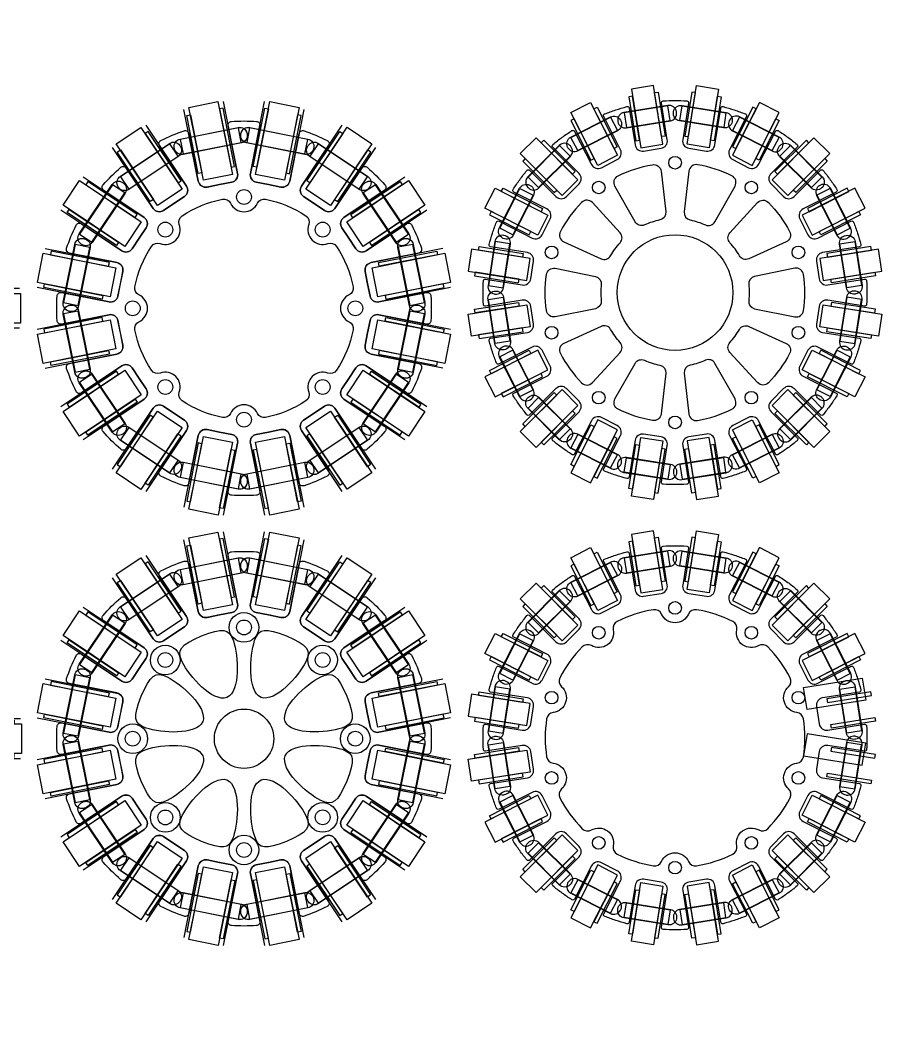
# Model space of a CAD drawing. Header units: inches. Extents: x -9 to 417, y -11 to 221.
# Drawn here: x 55.8 to 172, y -10.8 to 124.8 of the extents above; entities that cross this region are included whole.
import ezdxf

# ---------------------------------------------------------------- set-up
doc = ezdxf.new("R2010")
doc.units = ezdxf.units.IN
doc.header["$MEASUREMENT"] = 0
for name, color, linetype in [('plate1', 200, 'Continuous'), ('ゴム', 4, 'Continuous'), ('ピン', 2, 'Continuous'), ('ポケット', 6, 'Continuous'), ('ワッシャー', 230, 'Continuous'), ('穴', 3, 'Continuous')]:
    doc.layers.add(name, color=color, linetype=linetype)

# ---------------------------------------------------------------- blocks, each defined once
blk = doc.blocks.new('*U0')
blk.add_lwpolyline([(2.7, 5.37), (2.7, -4.5, -0.414214), (1.7, -5.5), (0, -5.5), (-1.7, -5.5, -0.414214), (-2.7, -4.5), (-2.7, 5.37)], format="xyb")
at = {"layer": 'ゴム'}
blk.add_lwpolyline([(2, 5.5), (2, -4.5), (-2, -4.5), (-2, 5.5)], close=True, dxfattribs=at)
at = {"layer": 'ワッシャー'}
for points in [[(-2.5, -3.5), (-2.5, 4.5), (-2, 4.5), (-2, -3.5)], [(2.5, -3.5), (2.5, 4.5), (2, 4.5), (2, -3.5)]]:
    blk.add_lwpolyline(points, close=True, dxfattribs=at)
blk = doc.blocks.new('*U1')
at = {"color": 0, "linetype": 'ByBlock', "lineweight": -2, "transparency": 16777216}
blk.add_blockref('*U0', (28, 50.5), dxfattribs=at)
for p, rotation in [((19.39, 48.79), 22.49999999999999), ((36.61, 48.79), 337.5), ((12.09, 43.91), 45.00000000000001), ((43.91, 43.91), 315), ((7.21, 36.61), 67.5), ((48.79, 36.61), 292.5), ((5.5, 28), 90), ((50.5, 28), 270), ((7.21, 19.39), 112.5), ((48.79, 19.39), 247.5), ((12.09, 12.09), 135), ((43.91, 12.09), 225), ((19.39, 7.21), 157.5), ((36.61, 7.21), 202.5), ((28, 5.5), 180)]:
    blk.add_blockref('*U0', p, dxfattribs=dict(at, rotation=rotation))
blk = doc.blocks.new('*U30')
blk.add_lwpolyline([(2.7, 5.37), (2.7, -4.5, -0.414214), (1.7, -5.5), (0, -5.5), (-1.7, -5.5, -0.414214), (-2.7, -4.5), (-2.7, 5.37)], format="xyb")
at = {"layer": 'ゴム'}
blk.add_lwpolyline([(2, 5.5), (2, -4.5), (-2, -4.5), (-2, 5.5)], close=True, dxfattribs=at)
at = {"layer": 'ワッシャー'}
for points in [[(-2.5, -3.5), (-2.5, 4.5), (-2, 4.5), (-2, -3.5)], [(2.5, -3.5), (2.5, 4.5), (2, 4.5), (2, -3.5)]]:
    blk.add_lwpolyline(points, close=True, dxfattribs=at)
blk = doc.blocks.new('*U31')
at = {"color": 0, "linetype": 'ByBlock', "lineweight": -2, "transparency": 16777216}
blk.add_blockref('*U30', (28, 50.5), dxfattribs=at)
for p, rotation in [((19.39, 48.79), 22.49999999999999), ((36.61, 48.79), 337.5), ((12.09, 43.91), 45.00000000000001), ((43.91, 43.91), 315), ((7.21, 36.61), 67.5), ((48.79, 36.61), 292.5), ((5.5, 28), 90), ((50.5, 28), 270), ((7.21, 19.39), 112.5), ((48.79, 19.39), 247.5), ((12.09, 12.09), 135), ((43.91, 12.09), 225), ((19.39, 7.21), 157.5), ((36.61, 7.21), 202.5), ((28, 5.5), 180)]:
    blk.add_blockref('*U30', p, dxfattribs=dict(at, rotation=rotation))
blk = doc.blocks.new('*U32')
at = {"layer": 'ポケット'}
blk.add_circle((0, 0), 2, dxfattribs=at)
at = {"layer": '穴'}
blk.add_circle((0, 0), 1, dxfattribs=at)
blk = doc.blocks.new('*U33')
at = {"color": 0, "linetype": 'ByBlock', "lineweight": -2, "transparency": 16777216}
blk.add_blockref('*U32', (25.07, 42.71), dxfattribs=at)
for p, rotation in [((36.33, 40.47), 315.0000000000001), ((15.53, 36.33), 45.00000000000006), ((42.71, 30.93), 270.0000000000001), ((13.29, 25.07), 90.00000000000006), ((40.47, 19.67), 225), ((19.67, 15.53), 135), ((30.93, 13.29), 180)]:
    blk.add_blockref('*U32', p, dxfattribs=dict(at, rotation=rotation))
blk = doc.blocks.new('*U34')
blk.add_lwpolyline([(-4, 1.05), (4, 1.05, -0.414214), (5, 0.05), (5, -0.05, -0.414214), (4, -1.05), (-4, -1.05, -0.414214), (-5, -0.05), (-5, 0.05, -0.414214)], format="xyb", close=True)
at = {"layer": 'ピン'}
blk.add_lwpolyline([(4, 1), (-4, 1), (-4, -1), (4, -1)], close=True, dxfattribs=at)
blk = doc.blocks.new('*U35')
at = {"color": 0, "linetype": 'ByBlock', "lineweight": -2, "transparency": 16777216}
for p, rotation in [((19.2, 49.25), 22.50000000000001), ((36.8, 49.25), 337.5), ((11.74, 44.26), 45), ((44.26, 44.26), 315), ((6.75, 36.8), 67.50000000000003), ((49.25, 36.8), 292.5), ((5, 28), 90), ((51, 28), 270), ((6.75, 19.2), 112.5), ((49.25, 19.2), 247.5), ((11.74, 11.74), 135), ((44.26, 11.74), 225), ((19.2, 6.75), 157.5), ((36.8, 6.75), 202.5), ((28, 5), 180)]:
    blk.add_blockref('*U34', p, dxfattribs=dict(at, rotation=rotation))
blk.add_blockref('*U34', (28, 51), dxfattribs=at)
blk = doc.blocks.new('*U50')
at = {"layer": 'plate1'}
blk.add_open_spline([(-0.84, 3.92), (-3.63, 2.67), (-5, 1.34), (0.63, -5.03), (2.6, -4.39), (4.45, -3.45), (3.92, 5.03), (2.01, 5.01), (-0.84, 3.92)], degree=3, knots=[0, 0, 0, 0, 5.807563, 12.78411, 12.78411, 12.78411, 19.760658, 25.568221, 25.568221, 25.568221, 25.568221], dxfattribs=at)
blk = doc.blocks.new('*U51')
at = {"layer": 'plate1', "color": 0, "linetype": 'ByBlock', "lineweight": -2, "transparency": 16777216}
for p, rotation in [((31.56, 38.49), 314.9999999999999), ((17.51, 31.56), 44.99999999999996), ((37.93, 32.9), 269.9999999999999), ((38.49, 24.44), 224.9999999999999), ((18.07, 23.1), 89.99999999999996), ((24.44, 17.51), 134.9999999999999), ((32.9, 18.07), 180)]:
    blk.add_blockref('*U50', p, dxfattribs=dict(at, rotation=rotation))
blk.add_blockref('*U50', (23.1, 37.93), dxfattribs=at)
blk = doc.blocks.new('*U60')
blk.add_lwpolyline([(2.7, 5.37), (2.7, -4.5, -0.414214), (1.7, -5.5), (0, -5.5), (-1.7, -5.5, -0.414214), (-2.7, -4.5), (-2.7, 5.37)], format="xyb")
at = {"layer": 'ゴム'}
blk.add_lwpolyline([(2, 5.5), (2, -4.5), (-2, -4.5), (-2, 5.5)], close=True, dxfattribs=at)
at = {"layer": 'ワッシャー'}
for points in [[(-2.5, -3.5), (-2.5, 4.5), (-2, 4.5), (-2, -3.5)], [(2.5, -3.5), (2.5, 4.5), (2, 4.5), (2, -3.5)]]:
    blk.add_lwpolyline(points, close=True, dxfattribs=at)
blk = doc.blocks.new('*U61')
at = {"color": 0, "linetype": 'ByBlock', "lineweight": -2, "transparency": 16777216}
blk.add_blockref('*U60', (28, 50.5), dxfattribs=at)
for p, rotation in [((19.39, 48.79), 22.49999999999999), ((36.61, 48.79), 337.5), ((12.09, 43.91), 45.00000000000001), ((43.91, 43.91), 315), ((7.21, 36.61), 67.5), ((48.79, 36.61), 292.5), ((5.5, 28), 90), ((50.5, 28), 270), ((7.21, 19.39), 112.5), ((48.79, 19.39), 247.5), ((12.09, 12.09), 135), ((43.91, 12.09), 225), ((19.39, 7.21), 157.5), ((36.61, 7.21), 202.5), ((28, 5.5), 180)]:
    blk.add_blockref('*U60', p, dxfattribs=dict(at, rotation=rotation))
blk = doc.blocks.new('*U64')
blk.add_lwpolyline([(-4, 1.05), (4, 1.05, -0.414214), (5, 0.05), (5, -0.05, -0.414214), (4, -1.05), (-4, -1.05, -0.414214), (-5, -0.05), (-5, 0.05, -0.414214)], format="xyb", close=True)
at = {"layer": 'ピン'}
blk.add_lwpolyline([(4, 1), (-4, 1), (-4, -1), (4, -1)], close=True, dxfattribs=at)
blk = doc.blocks.new('*U65')
at = {"color": 0, "linetype": 'ByBlock', "lineweight": -2, "transparency": 16777216}
for p, rotation in [((19.2, 49.25), 22.50000000000001), ((36.8, 49.25), 337.5), ((11.74, 44.26), 45), ((44.26, 44.26), 315), ((6.75, 36.8), 67.50000000000003), ((49.25, 36.8), 292.5), ((5, 28), 90), ((51, 28), 270), ((6.75, 19.2), 112.5), ((49.25, 19.2), 247.5), ((11.74, 11.74), 135), ((44.26, 11.74), 225), ((19.2, 6.75), 157.5), ((36.8, 6.75), 202.5), ((28, 5), 180)]:
    blk.add_blockref('*U64', p, dxfattribs=dict(at, rotation=rotation))
blk.add_blockref('*U64', (28, 51), dxfattribs=at)
blk = doc.blocks.new('*U72')
at = {"layer": 'ポケット'}
blk.add_lwpolyline([(-4, 1.05), (4, 1.05, -0.414214), (5, 0.05), (5, -0.05, -0.414214), (4, -1.05), (-4, -1.05, -0.414214), (-5, -0.05), (-5, 0.05, -0.414214)], format="xyb", close=True, dxfattribs=at)
blk = doc.blocks.new('*U73')
at = {"layer": 'plate1', "color": 0, "linetype": 'ByBlock', "lineweight": -2, "transparency": 16777216}
for p, rotation in [((20.43, 108.64), 22.49999999999997), ((38.03, 108.64), 337.5), ((12.97, 103.66), 44.99999999999998), ((45.5, 103.66), 314.9999999999999), ((7.98, 96.19), 67.49999999999997), ((50.48, 96.19), 292.4999999999999), ((6.23, 87.39), 89.99999999999999), ((52.23, 87.39), 270), ((7.98, 78.59), 112.5), ((50.48, 78.59), 247.5), ((12.97, 71.13), 134.9999999999999), ((45.5, 71.13), 224.9999999999999), ((20.43, 66.14), 157.5), ((38.03, 66.14), 202.4999999999999), ((29.23, 64.39), 180)]:
    blk.add_blockref('*U72', p, dxfattribs=dict(at, rotation=rotation))
blk.add_blockref('*U72', (29.23, 110.39), dxfattribs=at)
blk = doc.blocks.new('*U80')
at = {"layer": 'ポケット'}
blk.add_lwpolyline([(-4, 1.05), (4, 1.05, -0.414214), (5, 0.05), (5, -0.05, -0.414214), (4, -1.05), (-4, -1.05, -0.414214), (-5, -0.05), (-5, 0.05, -0.414214)], format="xyb", close=True, dxfattribs=at)
blk = doc.blocks.new('*U81')
at = {"layer": 'plate1', "color": 0, "linetype": 'ByBlock', "lineweight": -2, "transparency": 16777216}
for p, rotation in [((20.43, 108.64), 22.49999999999997), ((38.03, 108.64), 337.5), ((12.97, 103.66), 44.99999999999998), ((45.5, 103.66), 314.9999999999999), ((7.98, 96.19), 67.49999999999997), ((50.48, 96.19), 292.4999999999999), ((6.23, 87.39), 89.99999999999999), ((52.23, 87.39), 270), ((7.98, 78.59), 112.5), ((50.48, 78.59), 247.5), ((12.97, 71.13), 134.9999999999999), ((45.5, 71.13), 224.9999999999999), ((20.43, 66.14), 157.5), ((38.03, 66.14), 202.4999999999999), ((29.23, 64.39), 180)]:
    blk.add_blockref('*U80', p, dxfattribs=dict(at, rotation=rotation))
blk.add_blockref('*U80', (29.23, 110.39), dxfattribs=at)
blk = doc.blocks.new('*U84')
blk.add_lwpolyline([(2.7, 5.37), (2.7, -4.5, -0.414214), (1.7, -5.5), (0, -5.5), (-1.7, -5.5, -0.414214), (-2.7, -4.5), (-2.7, 5.37)], format="xyb")
at = {"layer": 'ゴム'}
blk.add_lwpolyline([(2, 5.5), (2, -4.5), (-2, -4.5), (-2, 5.5)], close=True, dxfattribs=at)
at = {"layer": 'ワッシャー'}
for points in [[(-2.5, -3.5), (-2.5, 4.5), (-2, 4.5), (-2, -3.5)], [(2.5, -3.5), (2.5, 4.5), (2, 4.5), (2, -3.5)]]:
    blk.add_lwpolyline(points, close=True, dxfattribs=at)
blk = doc.blocks.new('*U85')
at = {"color": 0, "linetype": 'ByBlock', "lineweight": -2, "transparency": 16777216}
blk.add_blockref('*U84', (28, 50.5), dxfattribs=at)
for p, rotation in [((19.39, 48.79), 22.49999999999999), ((36.61, 48.79), 337.5), ((12.09, 43.91), 45.00000000000001), ((43.91, 43.91), 315), ((7.21, 36.61), 67.5), ((48.79, 36.61), 292.5), ((5.5, 28), 90), ((50.5, 28), 270), ((7.21, 19.39), 112.5), ((48.79, 19.39), 247.5), ((12.09, 12.09), 135), ((43.91, 12.09), 225), ((19.39, 7.21), 157.5), ((36.61, 7.21), 202.5), ((28, 5.5), 180)]:
    blk.add_blockref('*U84', p, dxfattribs=dict(at, rotation=rotation))
blk = doc.blocks.new('*U94')
at = {"layer": '穴'}
blk.add_circle((0, 0), 0.85, dxfattribs=at)
blk = doc.blocks.new('*U95')
at = {"color": 0, "linetype": 'ByBlock', "lineweight": -2, "transparency": 16777216}
blk.add_blockref('*U94', (27.89, 45.39), dxfattribs=at)
for p, rotation in [((17.6, 42.05), 36), ((38.18, 42.05), 324), ((11.25, 33.3), 72), ((44.53, 33.3), 288), ((11.25, 22.48), 108), ((44.53, 22.48), 252), ((17.6, 13.73), 144), ((38.18, 13.73), 216), ((27.89, 10.39), 180)]:
    blk.add_blockref('*U94', p, dxfattribs=dict(at, rotation=rotation))
blk = doc.blocks.new('*U98')
at = {"layer": '穴'}
blk.add_circle((0, 0), 0.85, dxfattribs=at)
blk = doc.blocks.new('*U99')
at = {"color": 0, "linetype": 'ByBlock', "lineweight": -2, "transparency": 16777216}
blk.add_blockref('*U98', (27.89, 45.39), dxfattribs=at)
for p, rotation in [((17.6, 42.05), 36), ((38.18, 42.05), 324), ((11.25, 33.3), 72), ((44.53, 33.3), 288), ((11.25, 22.48), 108), ((44.53, 22.48), 252), ((17.6, 13.73), 144), ((38.18, 13.73), 216), ((27.89, 10.39), 180)]:
    blk.add_blockref('*U98', p, dxfattribs=dict(at, rotation=rotation))

msp = doc.modelspace()

# ---------------------------------------------------------------- linework, layer by layer
at = {"layer": 'plate1'}
for points in [[(152.1, 63.51, -0.015334), (150.58, 63.07, -0.442543), (150.27, 63.27), (149.49, 68.22, 0.414214), (148.34, 69.05), (145.97, 68.67, 0.414214), (145.14, 67.53), (145.92, 62.58, -0.442543), (145.69, 62.29, -0.015334), (144.11, 62.24, -0.015334), (142.52, 62.29, -0.442543), (142.29, 62.58), (143.07, 67.53, 0.414214), (142.24, 68.67), (139.87, 69.05, 0.414214), (138.73, 68.22), (137.94, 63.27, -0.442543), (137.63, 63.07, -0.015334), (136.11, 63.51, -0.015334), (134.62, 64.05, -0.442543), (134.49, 64.39), (136.76, 68.86, 0.414214), (136.32, 70.2), (134.18, 71.29, 0.414214), (132.84, 70.85), (130.56, 66.39, -0.442543), (130.21, 66.29, -0.015334), (128.9, 67.19, -0.015334), (127.64, 68.16, -0.442543), (127.62, 68.53), (131.17, 72.07, 0.414214), (131.17, 73.48), (129.47, 75.18, 0.414214), (128.06, 75.18), (124.51, 71.64, -0.442543), (124.14, 71.66, -0.015334), (123.17, 72.91, -0.015334), (122.28, 74.22, -0.442543), (122.38, 74.58), (126.84, 76.85, 0.414214), (127.28, 78.2), (126.19, 80.34, 0.414214), (124.84, 80.77), (120.38, 78.5, -0.442543), (120.03, 78.63, -0.015334), (119.5, 80.12, -0.015334), (119.05, 81.65, -0.442543), (119.25, 81.96), (124.2, 82.74, 0.414214), (125.03, 83.88), (124.66, 86.26, 0.414214), (123.51, 87.09), (118.57, 86.3, -0.442543), (118.28, 86.53, -0.015334), (118.23, 88.12, -0.015334), (118.28, 89.71, -0.442543), (118.57, 89.94), (123.51, 89.15, 0.414214), (124.66, 89.99), (125.03, 92.36, 0.414214), (124.2, 93.5), (119.25, 94.28, -0.442543), (119.05, 94.59, -0.015334), (119.5, 96.12, -0.015334), (120.03, 97.61, -0.442543), (120.38, 97.74), (124.84, 95.47, 0.414214), (126.19, 95.9), (127.28, 98.04, 0.414214), (126.84, 99.39), (122.38, 101.66, -0.442543), (122.28, 102.02, -0.015334), (123.17, 103.33, -0.015334), (124.14, 104.59, -0.442543), (124.51, 104.6), (128.06, 101.06, 0.414214), (129.47, 101.06), (131.17, 102.76, 0.414214), (131.17, 104.17), (127.62, 107.71, -0.442543), (127.64, 108.08, -0.015334), (128.9, 109.06, -0.015334), (130.21, 109.95, -0.442543), (130.56, 109.85), (132.84, 105.39, 0.414214), (134.18, 104.95), (136.32, 106.04, 0.414214), (136.76, 107.38), (134.49, 111.85, -0.442543), (134.62, 112.2, -0.015334), (136.11, 112.73, -0.015334), (137.63, 113.18, -0.442543), (137.94, 112.97), (138.73, 108.02, 0.414214), (139.87, 107.19), (142.24, 107.57, 0.414214), (143.07, 108.71), (142.29, 113.66, -0.442543), (142.52, 113.95, -0.015334), (144.11, 114, -0.015334), (145.69, 113.95, -0.442543), (145.92, 113.66), (145.14, 108.71, 0.414214), (145.97, 107.57), (148.34, 107.19, 0.414214), (149.49, 108.02), (150.27, 112.97, -0.442543), (150.58, 113.18, -0.015334), (152.1, 112.73, -0.015334), (153.6, 112.2, -0.442543), (153.73, 111.85), (151.45, 107.38, 0.414214), (151.89, 106.04), (154.03, 104.95, 0.414214), (155.37, 105.39), (157.65, 109.85, -0.442543), (158, 109.95, -0.015334), (159.32, 109.06, -0.015334), (160.57, 108.08, -0.442543), (160.59, 107.71), (157.05, 104.17, 0.414214), (157.05, 102.76), (158.74, 101.06, 0.414214), (160.16, 101.06), (163.7, 104.6, -0.442543), (164.07, 104.59, -0.015334), (165.04, 103.33, -0.015334), (165.93, 102.02, -0.442543), (165.84, 101.66), (161.37, 99.39, 0.414214), (160.94, 98.04), (162.03, 95.9, 0.414214), (163.37, 95.47), (167.83, 97.74, -0.442543), (168.18, 97.61, -0.015334), (168.72, 96.12, -0.015334), (169.16, 94.59, -0.442543), (168.96, 94.28), (164.01, 93.5, 0.414214), (163.18, 92.36), (163.55, 89.99, 0.414214), (164.7, 89.15), (169.65, 89.94, -0.442543), (169.94, 89.71, -0.015334), (169.98, 88.12, -0.015334), (169.94, 86.53, -0.442543), (169.65, 86.3), (164.7, 87.09, 0.414214), (163.55, 86.26), (163.18, 83.88, 0.414214), (164.01, 82.74), (168.96, 81.96, -0.442543), (169.16, 81.65, -0.015334), (168.72, 80.12, -0.015334), (168.18, 78.63, -0.442543), (167.83, 78.5), (163.37, 80.77, 0.414214), (162.03, 80.34), (160.94, 78.2, 0.414214), (161.37, 76.85), (165.84, 74.58, -0.442543), (165.93, 74.22, -0.015334), (165.04, 72.91, -0.015334), (164.07, 71.66, -0.442543), (163.7, 71.64), (160.16, 75.18, 0.414214), (158.74, 75.18), (157.05, 73.48, 0.414214), (157.05, 72.07), (160.59, 68.53, -0.442543), (160.57, 68.16, -0.015334), (159.32, 67.19, -0.015334), (158, 66.29, -0.442543), (157.65, 66.39), (155.37, 70.85, 0.414214), (154.03, 71.29), (151.89, 70.2, 0.414214), (151.45, 68.86), (153.73, 64.39, -0.442543), (153.6, 64.05, -0.015334)], [(107.91, 74.61), (102.47, 78.24, 0.414214), (101.08, 77.97), (100.13, 76.56), (99.19, 75.14, 0.414214), (99.47, 73.75), (104.91, 70.12, -0.452719), (105, 69.38, -0.033359), (102.62, 67, -0.452719), (101.88, 67.09), (98.25, 72.53, 0.414214), (96.86, 72.81), (95.44, 71.87), (94.03, 70.92, 0.414214), (93.76, 69.53), (97.39, 64.09, -0.452719), (97.2, 63.37, -0.033359), (94.09, 62.08, -0.452719), (93.44, 62.46), (92.16, 68.87, 0.414214), (90.98, 69.66), (89.32, 69.33), (87.65, 68.99, 0.414214), (86.86, 67.82), (88.14, 61.4, -0.452719), (87.68, 60.81, -0.033359), (84.32, 60.81, -0.452719), (83.86, 61.4), (85.14, 67.82, 0.414214), (84.35, 68.99), (82.68, 69.33), (81.02, 69.66, 0.414214), (79.84, 68.87), (78.56, 62.46, -0.452719), (77.91, 62.08, -0.033359), (74.8, 63.37, -0.452719), (74.61, 64.09), (78.24, 69.53, 0.414214), (77.97, 70.92), (76.56, 71.87), (75.14, 72.81, 0.414214), (73.75, 72.53), (70.12, 67.09, -0.452719), (69.38, 67, -0.033359), (67, 69.38, -0.452719), (67.09, 70.12), (72.53, 73.75, 0.414214), (72.81, 75.14), (71.87, 76.56), (70.92, 77.97, 0.414214), (69.53, 78.24), (64.09, 74.61, -0.452719), (63.37, 74.8, -0.033359), (62.08, 77.91, -0.452719), (62.46, 78.56), (68.87, 79.84, 0.414214), (69.66, 81.02), (69.33, 82.68), (68.99, 84.35, 0.414214), (67.82, 85.14), (61.4, 83.86, -0.452719), (60.81, 84.32, -0.033359), (60.81, 87.68, -0.452719), (61.4, 88.14), (67.82, 86.86, 0.414214), (68.99, 87.65), (69.33, 89.32), (69.66, 90.98, 0.414214), (68.87, 92.16), (62.46, 93.44, -0.452719), (62.08, 94.09, -0.033359), (63.37, 97.2, -0.452719), (64.09, 97.39), (69.53, 93.76, 0.414214), (70.92, 94.03), (71.87, 95.44), (72.81, 96.86, 0.414214), (72.53, 98.25), (67.09, 101.88, -0.452719), (67, 102.62, -0.033359), (69.38, 105, -0.452719), (70.12, 104.91), (73.75, 99.47, 0.414214), (75.14, 99.19), (76.56, 100.13), (77.97, 101.08, 0.414214), (78.24, 102.47), (74.61, 107.91, -0.452719), (74.8, 108.63, -0.033359), (77.91, 109.92, -0.452719), (78.56, 109.54), (79.84, 103.13, 0.414214), (81.02, 102.34), (82.68, 102.67), (84.35, 103.01, 0.414214), (85.14, 104.18), (83.86, 110.6, -0.452719), (84.32, 111.19, -0.033359), (87.68, 111.19, -0.452719), (88.14, 110.6), (86.86, 104.18, 0.414214), (87.65, 103.01), (89.32, 102.67), (90.98, 102.34, 0.414214), (92.16, 103.13), (93.44, 109.54, -0.452719), (94.09, 109.92, -0.033359), (97.2, 108.63, -0.452719), (97.39, 107.91), (93.76, 102.47, 0.414214), (94.03, 101.08), (95.44, 100.13), (96.86, 99.19, 0.414214), (98.25, 99.47), (101.88, 104.91, -0.452719), (102.62, 105, -0.033359), (105, 102.62, -0.452719), (104.91, 101.88), (99.47, 98.25, 0.414214), (99.19, 96.86), (100.13, 95.44), (101.08, 94.03, 0.414214), (102.47, 93.76), (107.91, 97.39, -0.452719), (108.63, 97.2, -0.033359), (109.92, 94.09, -0.452719), (109.54, 93.44), (103.13, 92.16, 0.414214), (102.34, 90.98), (102.67, 89.32), (103.01, 87.65, 0.414214), (104.18, 86.86), (110.6, 88.14, -0.452719), (111.19, 87.68, -0.033359), (111.19, 84.32, -0.452719), (110.6, 83.86), (104.18, 85.14, 0.414214), (103.01, 84.35), (102.67, 82.68), (102.34, 81.02, 0.414214), (103.13, 79.84), (109.54, 78.56, -0.452719), (109.92, 77.91, -0.033359), (108.63, 74.8, -0.452719)], [(142.23, 104.48), (142.86, 99, -0.387795), (142.07, 97.91, 0.054442), (140, 97.24, -0.387795), (138.72, 97.66), (136.01, 102.46, -0.432089), (136.44, 103.85, -0.069697), (141.06, 105.35, -0.432089)], [(145.99, 104.48), (145.36, 99, 0.387795), (146.15, 97.91, -0.054442), (148.21, 97.24, 0.387795), (149.49, 97.66), (152.2, 102.46, 0.432089), (151.77, 103.85, 0.069697), (147.15, 105.35, 0.432089)], [(88.91, 100.71, -0.098925), (94.34, 98.46, -0.34543), (94.73, 97.29, 0.637377), (97.29, 94.73, -0.34543), (98.46, 94.34, -0.098925), (100.71, 88.91, -0.34543), (100.16, 87.81, 0.637377), (100.16, 84.19, -0.34543), (100.71, 83.09, -0.098925), (98.46, 77.66, -0.34543), (97.29, 77.27, 0.637377), (94.73, 74.71, -0.34543), (94.34, 73.54, -0.098925), (88.91, 71.29, -0.34543), (87.81, 71.84, 0.637377), (84.19, 71.84, -0.34543), (83.09, 71.29, -0.098925), (77.66, 73.54, -0.34543), (77.27, 74.71, 0.637377), (74.71, 77.27, -0.34543), (73.54, 77.66, -0.098925), (71.29, 83.09, -0.34543), (71.84, 84.19, 0.637377), (71.84, 87.81, -0.34543), (71.29, 88.91, -0.098925), (73.54, 94.34, -0.34543), (74.71, 94.73, 0.637377), (77.27, 97.29, -0.34543), (77.66, 98.46, -0.098925), (83.09, 100.71, -0.34543), (84.19, 100.16, 0.637377), (87.81, 100.16, -0.34543)], [(129.13, 94.96), (134.14, 92.67, 0.387795), (135.43, 93.09, -0.054442), (136.7, 94.84, 0.387795), (136.7, 96.19), (132.97, 100.25, 0.432089), (131.51, 100.27, 0.069697), (128.66, 96.34, 0.432089)], [(159.09, 94.96), (154.07, 92.67, -0.387795), (152.79, 93.09, 0.054442), (151.51, 94.84, -0.387795), (151.51, 96.19), (155.24, 100.25, -0.432089), (156.7, 100.27, -0.069697), (159.55, 96.34, -0.432089)], [(127.96, 91.39), (133.37, 90.29, -0.387795), (134.17, 89.21, 0.054442), (134.17, 87.03, -0.387795), (133.37, 85.95), (127.96, 84.85, -0.432089), (126.78, 85.69, -0.069697), (126.78, 90.55, -0.432089)], [(160.25, 91.39), (154.84, 90.29, 0.387795), (154.05, 89.21, -0.054442), (154.05, 87.03, 0.387795), (154.84, 85.95), (160.25, 84.85, 0.432089), (161.44, 85.69, 0.069697), (161.44, 90.55, 0.432089)], [(132.97, 75.99), (136.7, 80.05, 0.387795), (136.7, 81.4, -0.054442), (135.43, 83.16, 0.387795), (134.14, 83.57), (129.13, 81.28, 0.432089), (128.66, 79.9, 0.069697), (131.51, 75.97, 0.432089)], [(155.24, 75.99), (151.51, 80.05, -0.387795), (151.51, 81.4, 0.054442), (152.79, 83.16, -0.387795), (154.07, 83.57), (159.09, 81.28, -0.432089), (159.55, 79.9, -0.069697), (156.7, 75.97, -0.432089)], [(136.01, 73.78), (138.72, 78.58, -0.387795), (140, 79, 0.054442), (142.07, 78.33, -0.387795), (142.86, 77.24), (142.23, 71.76, -0.432089), (141.06, 70.89, -0.069697), (136.44, 72.39, -0.432089)], [(152.2, 73.78), (149.49, 78.58, 0.387795), (148.21, 79, -0.054442), (146.15, 78.33, 0.387795), (145.36, 77.24), (145.99, 71.76, 0.432089), (147.15, 70.89, 0.069697), (151.77, 72.39, 0.432089)], [(107.91, 16.61), (102.47, 20.24, 0.414214), (101.08, 19.97), (100.13, 18.56), (99.19, 17.14, 0.414214), (99.47, 15.75), (104.91, 12.12, -0.452719), (105, 11.38, -0.033359), (102.62, 9, -0.452719), (101.88, 9.09), (98.25, 14.53, 0.414214), (96.86, 14.81), (95.44, 13.87), (94.03, 12.92, 0.414214), (93.76, 11.53), (97.39, 6.09, -0.452719), (97.2, 5.37, -0.033359), (94.09, 4.08, -0.452719), (93.44, 4.46), (92.16, 10.87, 0.414214), (90.98, 11.66), (89.32, 11.33), (87.65, 10.99, 0.414214), (86.86, 9.82), (88.14, 3.4, -0.452719), (87.68, 2.81, -0.033359), (84.32, 2.81, -0.452719), (83.86, 3.4), (85.14, 9.82, 0.414214), (84.35, 10.99), (82.68, 11.33), (81.02, 11.66, 0.414214), (79.84, 10.87), (78.56, 4.46, -0.452719), (77.91, 4.08, -0.033359), (74.8, 5.37, -0.452719), (74.61, 6.09), (78.24, 11.53, 0.414214), (77.97, 12.92), (76.56, 13.87), (75.14, 14.81, 0.414214), (73.75, 14.53), (70.12, 9.09, -0.452719), (69.38, 9, -0.033359), (67, 11.38, -0.452719), (67.09, 12.12), (72.53, 15.75, 0.414214), (72.81, 17.14), (71.87, 18.56), (70.92, 19.97, 0.414214), (69.53, 20.24), (64.09, 16.61, -0.452719), (63.37, 16.8, -0.033359), (62.08, 19.91, -0.452719), (62.46, 20.56), (68.87, 21.84, 0.414214), (69.66, 23.02), (69.33, 24.68), (68.99, 26.35, 0.414214), (67.82, 27.14), (61.4, 25.86, -0.452719), (60.81, 26.32, -0.033359), (60.81, 29.68, -0.452719), (61.4, 30.14), (67.82, 28.86, 0.414214), (68.99, 29.65), (69.33, 31.32), (69.66, 32.98, 0.414214), (68.87, 34.16), (62.46, 35.44, -0.452719), (62.08, 36.09, -0.033359), (63.37, 39.2, -0.452719), (64.09, 39.39), (69.53, 35.76, 0.414214), (70.92, 36.03), (71.87, 37.44), (72.81, 38.86, 0.414214), (72.53, 40.25), (67.09, 43.88, -0.452719), (67, 44.62, -0.033359), (69.38, 47, -0.452719), (70.12, 46.91), (73.75, 41.47, 0.414214), (75.14, 41.19), (76.56, 42.13), (77.97, 43.08, 0.414214), (78.24, 44.47), (74.61, 49.91, -0.452719), (74.8, 50.63, -0.033359), (77.91, 51.92, -0.452719), (78.56, 51.54), (79.84, 45.13, 0.414214), (81.02, 44.34), (82.68, 44.67), (84.35, 45.01, 0.414214), (85.14, 46.18), (83.86, 52.6, -0.452719), (84.32, 53.19, -0.033359), (87.68, 53.19, -0.452719), (88.14, 52.6), (86.86, 46.18, 0.414214), (87.65, 45.01), (89.32, 44.67), (90.98, 44.34, 0.414214), (92.16, 45.13), (93.44, 51.54, -0.452719), (94.09, 51.92, -0.033359), (97.2, 50.63, -0.452719), (97.39, 49.91), (93.76, 44.47, 0.414214), (94.03, 43.08), (95.44, 42.13), (96.86, 41.19, 0.414214), (98.25, 41.47), (101.88, 46.91, -0.452719), (102.62, 47, -0.033359), (105, 44.62, -0.452719), (104.91, 43.88), (99.47, 40.25, 0.414214), (99.19, 38.86), (100.13, 37.44), (101.08, 36.03, 0.414214), (102.47, 35.76), (107.91, 39.39, -0.452719), (108.63, 39.2, -0.033359), (109.92, 36.09, -0.452719), (109.54, 35.44), (103.13, 34.16, 0.414214), (102.34, 32.98), (102.67, 31.32), (103.01, 29.65, 0.414214), (104.18, 28.86), (110.6, 30.14, -0.452719), (111.19, 29.68, -0.033359), (111.19, 26.32, -0.452719), (110.6, 25.86), (104.18, 27.14, 0.414214), (103.01, 26.35), (102.67, 24.68), (102.34, 23.02, 0.414214), (103.13, 21.84), (109.54, 20.56, -0.452719), (109.92, 19.91, -0.033359), (108.63, 16.8, -0.452719)], [(152.1, 3.51, -0.015334), (150.58, 3.07, -0.442543), (150.27, 3.27), (149.49, 8.22, 0.414214), (148.34, 9.05), (145.97, 8.67, 0.414214), (145.14, 7.53), (145.92, 2.58, -0.442543), (145.69, 2.29, -0.015334), (144.11, 2.24, -0.015334), (142.52, 2.29, -0.442543), (142.29, 2.58), (143.07, 7.53, 0.414214), (142.24, 8.67), (139.87, 9.05, 0.414214), (138.73, 8.22), (137.94, 3.27, -0.442543), (137.63, 3.07, -0.015334), (136.11, 3.51, -0.015334), (134.62, 4.05, -0.442543), (134.49, 4.39), (136.76, 8.86, 0.414214), (136.32, 10.2), (134.18, 11.29, 0.414214), (132.84, 10.85), (130.56, 6.39, -0.442543), (130.21, 6.29, -0.015334), (128.9, 7.19, -0.015334), (127.64, 8.16, -0.442543), (127.62, 8.53), (131.17, 12.07, 0.414214), (131.17, 13.48), (129.47, 15.18, 0.414214), (128.06, 15.18), (124.51, 11.64, -0.442543), (124.14, 11.66, -0.015334), (123.17, 12.91, -0.015334), (122.28, 14.22, -0.442543), (122.38, 14.58), (126.84, 16.85, 0.414214), (127.28, 18.2), (126.19, 20.34, 0.414214), (124.84, 20.77), (120.38, 18.5, -0.442543), (120.03, 18.63, -0.015334), (119.5, 20.12, -0.015334), (119.05, 21.65, -0.442543), (119.25, 21.96), (124.2, 22.74, 0.414214), (125.03, 23.88), (124.66, 26.26, 0.414214), (123.51, 27.09), (118.57, 26.3, -0.442543), (118.28, 26.53, -0.015334), (118.23, 28.12, -0.015334), (118.28, 29.71, -0.442543), (118.57, 29.94), (123.51, 29.15, 0.414214), (124.66, 29.99), (125.03, 32.36, 0.414214), (124.2, 33.5), (119.25, 34.28, -0.442543), (119.05, 34.59, -0.015334), (119.5, 36.12, -0.015334), (120.03, 37.61, -0.442543), (120.38, 37.74), (124.84, 35.47, 0.414214), (126.19, 35.9), (127.28, 38.04, 0.414214), (126.84, 39.39), (122.38, 41.66, -0.442543), (122.28, 42.02, -0.015334), (123.17, 43.33, -0.015334), (124.14, 44.59, -0.442543), (124.51, 44.6), (128.06, 41.06, 0.414214), (129.47, 41.06), (131.17, 42.76, 0.414214), (131.17, 44.17), (127.62, 47.71, -0.442543), (127.64, 48.08, -0.015334), (128.9, 49.06, -0.015334), (130.21, 49.95, -0.442543), (130.56, 49.85), (132.84, 45.39, 0.414214), (134.18, 44.95), (136.32, 46.04, 0.414214), (136.76, 47.38), (134.49, 51.85, -0.442543), (134.62, 52.2, -0.015334), (136.11, 52.73, -0.015334), (137.63, 53.18, -0.442543), (137.94, 52.97), (138.73, 48.02, 0.414214), (139.87, 47.19), (142.24, 47.57, 0.414214), (143.07, 48.71), (142.29, 53.66, -0.442543), (142.52, 53.95, -0.015334), (144.11, 54, -0.015334), (145.69, 53.95, -0.442543), (145.92, 53.66), (145.14, 48.71, 0.414214), (145.97, 47.57), (148.34, 47.19, 0.414214), (149.49, 48.02), (150.27, 52.97, -0.442543), (150.58, 53.18, -0.015334), (152.1, 52.73, -0.015334), (153.6, 52.2, -0.442543), (153.73, 51.85), (151.45, 47.38, 0.414214), (151.89, 46.04), (154.03, 44.95, 0.414214), (155.37, 45.39), (157.65, 49.85, -0.442543), (158, 49.95, -0.015334), (159.32, 49.06, -0.015334), (160.57, 48.08, -0.442543), (160.59, 47.71), (157.05, 44.17, 0.414214), (157.05, 42.76), (158.74, 41.06, 0.414214), (160.16, 41.06), (163.7, 44.6, -0.442543), (164.07, 44.59, -0.015334), (165.04, 43.33, -0.015334), (165.93, 42.02, -0.442543), (165.84, 41.66), (161.37, 39.39, 0.414214), (160.94, 38.04), (162.03, 35.9, 0.414214), (163.37, 35.47), (167.83, 37.74, -0.442543), (168.18, 37.61, -0.015334), (168.72, 36.12, -0.015334), (169.16, 34.59, -0.442543), (168.96, 34.28), (164.01, 33.5, 0.414214), (163.18, 32.36), (163.55, 29.99, 0.414214), (164.7, 29.15), (169.65, 29.94, -0.442543), (169.94, 29.71, -0.015334), (169.98, 28.12, -0.015334), (169.94, 26.53, -0.442543), (169.65, 26.3), (164.7, 27.09, 0.414214), (163.55, 26.26), (163.18, 23.88, 0.414214), (164.01, 22.74), (168.96, 21.96, -0.442543), (169.16, 21.65, -0.015334), (168.72, 20.12, -0.015334), (168.18, 18.63, -0.442543), (167.83, 18.5), (163.37, 20.77, 0.414214), (162.03, 20.34), (160.94, 18.2, 0.414214), (161.37, 16.85), (165.84, 14.58, -0.442543), (165.93, 14.22, -0.015334), (165.04, 12.91, -0.015334), (164.07, 11.66, -0.442543), (163.7, 11.64), (160.16, 15.18, 0.414214), (158.74, 15.18), (157.05, 13.48, 0.414214), (157.05, 12.07), (160.59, 8.53, -0.442543), (160.57, 8.16, -0.015334), (159.32, 7.19, -0.015334), (158, 6.29, -0.442543), (157.65, 6.39), (155.37, 10.85, 0.414214), (154.03, 11.29), (151.89, 10.2, 0.414214), (151.45, 8.86), (153.73, 4.39, -0.442543), (153.6, 4.05, -0.015334)], [(158.85, 23.33, -0.295383), (160.53, 24.7, 0.34127), (161.42, 25.55, 0.073892), (161.42, 30.69, 0.34127), (160.53, 31.54, -0.295383), (158.85, 32.91, -0.295383), (159.41, 35.01, 0.34127), (159.62, 36.21, 0.073892), (156.6, 40.38, 0.34127), (155.39, 40.54, -0.295383), (153.22, 40.66, -0.295383), (152.44, 42.69, 0.34127), (151.9, 43.79, 0.073892), (147.01, 45.38, 0.34127), (145.93, 44.8, -0.295383), (144.11, 43.62, -0.295383), (142.28, 44.8, 0.34127), (141.2, 45.38, 0.073892), (136.31, 43.79, 0.34127), (135.78, 42.69, -0.295383), (135, 40.66, -0.295383), (132.83, 40.54, 0.34127), (131.61, 40.38, 0.073892), (128.59, 36.21, 0.34127), (128.81, 35.01, -0.295383), (129.36, 32.91, -0.295383), (127.68, 31.54, 0.34127), (126.8, 30.69, 0.073892), (126.8, 25.55, 0.34127), (127.68, 24.7, -0.295383), (129.36, 23.33, -0.295383), (128.81, 21.23, 0.34127), (128.59, 20.03, 0.073892), (131.61, 15.87, 0.34127), (132.83, 15.7, -0.295383), (135, 15.58, -0.295383), (135.78, 13.55, 0.34127), (136.31, 12.45, 0.073892), (141.2, 10.86, 0.34127), (142.28, 11.44, -0.295383), (144.11, 12.62, -0.295383), (145.93, 11.44, 0.34127), (147.01, 10.86, 0.073892), (151.9, 12.45, 0.34127), (152.44, 13.55, -0.295383), (153.22, 15.58, -0.295383), (155.39, 15.7, 0.34127), (156.6, 15.87, 0.073892), (159.62, 20.03, 0.34127), (159.41, 21.23, -0.295383)]]:
    msp.add_lwpolyline(points, format="xyb", close=True, dxfattribs=at)
for centre, radius in [((86, 101), 1), ((75.39, 96.61), 1), ((96.61, 96.61), 1), ((144.11, 88.12), 7.8), ((71, 86), 1), ((101, 86), 1), ((75.39, 75.39), 1), ((96.61, 75.39), 1), ((86, 71), 1), ((86, 28), 4)]:
    msp.add_circle(centre, radius, dxfattribs=at)
at = {"layer": 'ゴム'}
for points in [[(139.5, 107.64), (142.46, 108.11), (141.21, 116.01), (138.24, 115.54)], [(148.72, 107.64), (145.75, 108.11), (147, 116.01), (149.97, 115.54)], [(136.36, 106.62), (133.69, 105.26), (130.06, 112.39), (132.73, 113.75)], [(151.85, 106.62), (154.52, 105.26), (158.15, 112.39), (155.48, 113.75)], [(128.9, 101.2), (131.02, 103.32), (125.37, 108.98), (123.25, 106.86)], [(159.31, 101.2), (157.19, 103.32), (162.84, 108.98), (164.97, 106.86)], [(126.97, 98.54), (125.61, 95.86), (118.48, 99.5), (119.84, 102.17)], [(161.25, 98.54), (162.61, 95.86), (169.74, 99.5), (168.37, 102.17)], [(124.12, 89.77), (124.59, 92.73), (116.69, 93.98), (116.22, 91.02)], [(163.63, 92.73), (164.09, 89.77), (172, 91.02), (171.53, 93.98)], [(124.12, 86.47), (124.59, 83.51), (116.69, 82.26), (116.22, 85.22)], [(163.63, 83.51), (164.09, 86.47), (172, 85.22), (171.53, 82.26)], [(126.97, 77.7), (125.61, 80.38), (118.48, 76.75), (119.84, 74.07)], [(161.25, 77.7), (162.61, 80.38), (169.74, 76.75), (168.37, 74.07)], [(128.9, 75.04), (131.02, 72.92), (125.37, 67.26), (123.25, 69.38)], [(159.31, 75.04), (157.19, 72.92), (162.84, 67.26), (164.97, 69.38)], [(136.36, 69.62), (133.69, 70.98), (130.06, 63.85), (132.73, 62.49)], [(151.85, 69.62), (154.52, 70.98), (158.15, 63.85), (155.48, 62.49)], [(139.5, 68.6), (142.46, 68.13), (141.21, 60.23), (138.24, 60.7)], [(148.72, 68.6), (145.75, 68.13), (147, 60.23), (149.97, 60.7)], [(139.5, 47.64), (142.46, 48.11), (141.21, 56.01), (138.24, 55.54)], [(148.72, 47.64), (145.75, 48.11), (147, 56.01), (149.97, 55.54)], [(136.36, 46.62), (133.69, 45.26), (130.06, 52.39), (132.73, 53.75)], [(151.85, 46.62), (154.52, 45.26), (158.15, 52.39), (155.48, 53.75)], [(128.9, 41.2), (131.02, 43.32), (125.37, 48.98), (123.25, 46.86)], [(159.31, 41.2), (157.19, 43.32), (162.84, 48.98), (164.97, 46.86)], [(126.97, 38.54), (125.61, 35.86), (118.48, 39.5), (119.84, 42.17)], [(161.25, 38.54), (162.61, 35.86), (169.74, 39.5), (168.37, 42.17)], [(161.91, 31.95), (161.44, 34.91), (169.35, 36.16), (169.82, 33.2)], [(124.12, 29.77), (124.59, 32.73), (116.69, 33.98), (116.22, 31.02)], [(161.91, 28.65), (161.44, 25.69), (169.35, 24.44), (169.82, 27.4)], [(124.12, 26.47), (124.59, 23.51), (116.69, 22.26), (116.22, 25.22)], [(126.97, 17.7), (125.61, 20.38), (118.48, 16.75), (119.84, 14.07)], [(161.25, 17.7), (162.61, 20.38), (169.74, 16.75), (168.37, 14.07)], [(128.9, 15.04), (131.02, 12.92), (125.37, 7.26), (123.25, 9.38)], [(159.31, 15.04), (157.19, 12.92), (162.84, 7.26), (164.97, 9.38)], [(136.36, 9.62), (133.69, 10.98), (130.06, 3.85), (132.73, 2.49)], [(151.85, 9.62), (154.52, 10.98), (158.15, 3.85), (155.48, 2.49)], [(139.5, 8.6), (142.46, 8.13), (141.21, 0.23), (138.24, 0.7)], [(148.72, 8.6), (145.75, 8.13), (147, 0.23), (149.97, 0.7)]]:
    msp.add_lwpolyline(points, close=True, dxfattribs=at)
at = {"layer": 'ピン'}
for points in [[(137.55, 110.37), (143.47, 111.31), (143.16, 113.28), (137.23, 112.34)], [(150.67, 110.37), (144.74, 111.31), (145.05, 113.28), (150.98, 112.34)], [(136.34, 109.98), (130.99, 107.25), (130.08, 109.03), (135.43, 111.76)], [(151.88, 109.98), (157.22, 107.25), (158.13, 109.03), (152.78, 111.76)], [(125.72, 102.26), (129.96, 106.51), (128.55, 107.92), (124.31, 103.68)], [(162.49, 102.26), (158.25, 106.51), (159.66, 107.92), (163.91, 103.68)], [(124.98, 101.24), (122.25, 95.89), (120.47, 96.8), (123.19, 102.14)], [(163.24, 101.24), (165.96, 95.89), (167.74, 96.8), (165.02, 102.14)], [(120.92, 88.76), (121.86, 94.68), (119.88, 94.99), (118.94, 89.07)], [(167.29, 88.76), (166.35, 94.68), (168.33, 94.99), (169.27, 89.07)], [(120.92, 87.49), (121.86, 81.56), (119.88, 81.25), (118.94, 87.17)], [(167.29, 87.49), (166.35, 81.56), (168.33, 81.25), (169.27, 87.17)], [(124.98, 75.01), (122.25, 80.35), (120.47, 79.44), (123.19, 74.1)], [(163.24, 75.01), (165.96, 80.35), (167.74, 79.44), (165.02, 74.1)], [(125.72, 73.98), (129.96, 69.74), (128.55, 68.32), (124.31, 72.56)], [(162.49, 73.98), (158.25, 69.74), (159.66, 68.32), (163.91, 72.56)], [(136.34, 66.27), (130.99, 68.99), (130.08, 67.21), (135.43, 64.48)], [(151.88, 66.27), (157.22, 68.99), (158.13, 67.21), (152.78, 64.48)], [(137.55, 65.87), (143.47, 64.93), (143.16, 62.96), (137.23, 63.9)], [(150.67, 65.87), (144.74, 64.93), (145.05, 62.96), (150.98, 63.9)], [(137.55, 50.37), (143.47, 51.31), (143.16, 53.28), (137.23, 52.34)], [(150.67, 50.37), (144.74, 51.31), (145.05, 53.28), (150.98, 52.34)], [(136.34, 49.98), (130.99, 47.25), (130.08, 49.03), (135.43, 51.76)], [(151.88, 49.98), (157.22, 47.25), (158.13, 49.03), (152.78, 51.76)], [(125.72, 42.26), (129.96, 46.51), (128.55, 47.92), (124.31, 43.68)], [(162.49, 42.26), (158.25, 46.51), (159.66, 47.92), (163.91, 43.68)], [(124.98, 41.24), (122.25, 35.89), (120.47, 36.8), (123.19, 42.14)], [(163.24, 41.24), (165.96, 35.89), (167.74, 36.8), (165.02, 42.14)], [(120.92, 28.76), (121.86, 34.68), (119.88, 34.99), (118.94, 29.07)], [(167.29, 28.76), (166.35, 34.68), (168.33, 34.99), (169.27, 29.07)], [(120.92, 27.49), (121.86, 21.56), (119.88, 21.25), (118.94, 27.17)], [(167.29, 27.49), (166.35, 21.56), (168.33, 21.25), (169.27, 27.17)], [(124.98, 15.01), (122.25, 20.35), (120.47, 19.44), (123.19, 14.1)], [(163.24, 15.01), (165.96, 20.35), (167.74, 19.44), (165.02, 14.1)], [(125.72, 13.98), (129.96, 9.74), (128.55, 8.32), (124.31, 12.56)], [(162.49, 13.98), (158.25, 9.74), (159.66, 8.32), (163.91, 12.56)], [(136.34, 6.27), (130.99, 8.99), (130.08, 7.21), (135.43, 4.48)], [(151.88, 6.27), (157.22, 8.99), (158.13, 7.21), (152.78, 4.48)], [(137.55, 5.87), (143.47, 4.93), (143.16, 2.96), (137.23, 3.9)], [(150.67, 5.87), (144.74, 4.93), (145.05, 2.96), (150.98, 3.9)]]:
    msp.add_lwpolyline(points, close=True, dxfattribs=at)
at = {"layer": 'ポケット'}
for points in [[(137.55, 110.32), (143.48, 111.26, 0.414214), (144.31, 112.4), (144.29, 112.5, 0.414214), (143.15, 113.33), (137.22, 112.39, 0.414214), (136.39, 111.25), (136.41, 111.15, 0.414214)], [(150.66, 110.32), (144.73, 111.26, -0.414214), (143.9, 112.4), (143.92, 112.5, -0.414214), (145.06, 113.33), (150.99, 112.39, -0.414214), (151.82, 111.25), (151.8, 111.15, -0.414214)], [(136.36, 109.93), (131.01, 107.21, -0.414214), (129.67, 107.64), (129.62, 107.73, -0.414214), (130.06, 109.08), (135.41, 111.8, -0.414214), (136.75, 111.37), (136.8, 111.28, -0.414214)], [(151.85, 109.93), (157.2, 107.21, 0.414214), (158.54, 107.64), (158.59, 107.73, 0.414214), (158.15, 109.08), (152.81, 111.8, 0.414214), (151.46, 111.37), (151.42, 111.28, 0.414214)], [(125.76, 102.23), (130, 106.47, 0.414214), (130, 107.88), (129.93, 107.95, 0.414214), (128.51, 107.95), (124.27, 103.71, 0.414214), (124.27, 102.3), (124.34, 102.23, 0.414214)], [(162.46, 102.23), (158.21, 106.47, -0.414214), (158.21, 107.88), (158.28, 107.95, -0.414214), (159.7, 107.95), (163.94, 103.71, -0.414214), (163.94, 102.3), (163.87, 102.23, -0.414214)], [(125.02, 101.21), (122.3, 95.87, -0.414214), (120.95, 95.43), (120.86, 95.47, -0.414214), (120.42, 96.82), (123.15, 102.17, -0.414214), (124.49, 102.6), (124.58, 102.56, -0.414214)], [(163.19, 101.21), (165.92, 95.87, 0.414214), (167.26, 95.43), (167.35, 95.47, 0.414214), (167.79, 96.82), (165.06, 102.17, 0.414214), (163.72, 102.6), (163.63, 102.56, 0.414214)], [(120.97, 88.75), (121.91, 94.67, 0.414214), (121.08, 95.82), (120.98, 95.83, 0.414214), (119.83, 95), (118.9, 89.08, 0.414214), (119.73, 87.93), (119.83, 87.92, 0.414214)], [(167.24, 88.75), (166.3, 94.67, -0.414214), (167.14, 95.82), (167.23, 95.83, -0.414214), (168.38, 95), (169.32, 89.08, -0.414214), (168.49, 87.93), (168.39, 87.92, -0.414214)], [(120.97, 87.49), (121.91, 81.57, -0.414214), (121.08, 80.42), (120.98, 80.41, -0.414214), (119.83, 81.24), (118.9, 87.16, -0.414214), (119.73, 88.31), (119.83, 88.32, -0.414214)], [(167.24, 87.49), (166.3, 81.57, 0.414214), (167.14, 80.42), (167.23, 80.41, 0.414214), (168.38, 81.24), (169.32, 87.16, 0.414214), (168.49, 88.31), (168.39, 88.32, 0.414214)], [(125.02, 75.03), (122.3, 80.37, 0.414214), (120.95, 80.81), (120.86, 80.77, 0.414214), (120.42, 79.42), (123.15, 74.07, 0.414214), (124.49, 73.64), (124.58, 73.68, 0.414214)], [(163.19, 75.03), (165.92, 80.37, -0.414214), (167.26, 80.81), (167.35, 80.77, -0.414214), (167.79, 79.42), (165.06, 74.07, -0.414214), (163.72, 73.64), (163.63, 73.68, -0.414214)], [(125.76, 74.01), (130, 69.77, -0.414214), (130, 68.36), (129.93, 68.29, -0.414214), (128.51, 68.29), (124.27, 72.53, -0.414214), (124.27, 73.94), (124.34, 74.01, -0.414214)], [(162.46, 74.01), (158.21, 69.77, 0.414214), (158.21, 68.36), (158.28, 68.29, 0.414214), (159.7, 68.29), (163.94, 72.53, 0.414214), (163.94, 73.94), (163.87, 74.01, 0.414214)], [(136.36, 66.31), (131.01, 69.03, 0.414214), (129.67, 68.6), (129.62, 68.51, 0.414214), (130.06, 67.16), (135.41, 64.44, 0.414214), (136.75, 64.88), (136.8, 64.96, 0.414214)], [(151.85, 66.31), (157.2, 69.03, -0.414214), (158.54, 68.6), (158.59, 68.51, -0.414214), (158.15, 67.16), (152.81, 64.44, -0.414214), (151.46, 64.88), (151.42, 64.96, -0.414214)], [(137.55, 65.92), (143.48, 64.98, -0.414214), (144.31, 63.84), (144.29, 63.74, -0.414214), (143.15, 62.91), (137.22, 63.85, -0.414214), (136.39, 64.99), (136.41, 65.09, -0.414214)], [(150.66, 65.92), (144.73, 64.98, 0.414214), (143.9, 63.84), (143.92, 63.74, 0.414214), (145.06, 62.91), (150.99, 63.85, 0.414214), (151.82, 64.99), (151.8, 65.09, 0.414214)], [(137.55, 50.32), (143.48, 51.26, 0.414214), (144.31, 52.4), (144.29, 52.5, 0.414214), (143.15, 53.33), (137.22, 52.39, 0.414214), (136.39, 51.25), (136.41, 51.15, 0.414214)], [(150.66, 50.32), (144.73, 51.26, -0.414214), (143.9, 52.4), (143.92, 52.5, -0.414214), (145.06, 53.33), (150.99, 52.39, -0.414214), (151.82, 51.25), (151.8, 51.15, -0.414214)], [(136.36, 49.93), (131.01, 47.21, -0.414214), (129.67, 47.64), (129.62, 47.73, -0.414214), (130.06, 49.08), (135.41, 51.8, -0.414214), (136.75, 51.37), (136.8, 51.28, -0.414214)], [(151.85, 49.93), (157.2, 47.21, 0.414214), (158.54, 47.64), (158.59, 47.73, 0.414214), (158.15, 49.08), (152.81, 51.8, 0.414214), (151.46, 51.37), (151.42, 51.28, 0.414214)], [(125.76, 42.23), (130, 46.47, 0.414214), (130, 47.88), (129.93, 47.95, 0.414214), (128.51, 47.95), (124.27, 43.71, 0.414214), (124.27, 42.3), (124.34, 42.23, 0.414214)], [(162.46, 42.23), (158.21, 46.47, -0.414214), (158.21, 47.88), (158.28, 47.95, -0.414214), (159.7, 47.95), (163.94, 43.71, -0.414214), (163.94, 42.3), (163.87, 42.23, -0.414214)], [(125.02, 41.21), (122.3, 35.87, -0.414214), (120.95, 35.43), (120.86, 35.47, -0.414214), (120.42, 36.82), (123.15, 42.17, -0.414214), (124.49, 42.6), (124.58, 42.56, -0.414214)], [(163.19, 41.21), (165.92, 35.87, 0.414214), (167.26, 35.43), (167.35, 35.47, 0.414214), (167.79, 36.82), (165.06, 42.17, 0.414214), (163.72, 42.6), (163.63, 42.56, 0.414214)], [(120.97, 28.75), (121.91, 34.67, 0.414214), (121.08, 35.82), (120.98, 35.83, 0.414214), (119.83, 35), (118.9, 29.08, 0.414214), (119.73, 27.93), (119.83, 27.92, 0.414214)], [(167.24, 28.75), (166.3, 34.67, -0.414214), (167.14, 35.82), (167.23, 35.83, -0.414214), (168.38, 35), (169.32, 29.08, -0.414214), (168.49, 27.93), (168.39, 27.92, -0.414214)], [(120.97, 27.49), (121.91, 21.57, -0.414214), (121.08, 20.42), (120.98, 20.41, -0.414214), (119.83, 21.24), (118.9, 27.16, -0.414214), (119.73, 28.31), (119.83, 28.32, -0.414214)], [(167.24, 27.49), (166.3, 21.57, 0.414214), (167.14, 20.42), (167.23, 20.41, 0.414214), (168.38, 21.24), (169.32, 27.16, 0.414214), (168.49, 28.31), (168.39, 28.32, 0.414214)], [(125.02, 15.03), (122.3, 20.37, 0.414214), (120.95, 20.81), (120.86, 20.77, 0.414214), (120.42, 19.42), (123.15, 14.07, 0.414214), (124.49, 13.64), (124.58, 13.68, 0.414214)], [(163.19, 15.03), (165.92, 20.37, -0.414214), (167.26, 20.81), (167.35, 20.77, -0.414214), (167.79, 19.42), (165.06, 14.07, -0.414214), (163.72, 13.64), (163.63, 13.68, -0.414214)], [(125.76, 14.01), (130, 9.77, -0.414214), (130, 8.36), (129.93, 8.29, -0.414214), (128.51, 8.29), (124.27, 12.53, -0.414214), (124.27, 13.94), (124.34, 14.01, -0.414214)], [(162.46, 14.01), (158.21, 9.77, 0.414214), (158.21, 8.36), (158.28, 8.29, 0.414214), (159.7, 8.29), (163.94, 12.53, 0.414214), (163.94, 13.94), (163.87, 14.01, 0.414214)], [(136.36, 6.31), (131.01, 9.03, 0.414214), (129.67, 8.6), (129.62, 8.51, 0.414214), (130.06, 7.16), (135.41, 4.44, 0.414214), (136.75, 4.88), (136.8, 4.96, 0.414214)], [(151.85, 6.31), (157.2, 9.03, -0.414214), (158.54, 8.6), (158.59, 8.51, -0.414214), (158.15, 7.16), (152.81, 4.44, -0.414214), (151.46, 4.88), (151.42, 4.96, -0.414214)], [(137.55, 5.92), (143.48, 4.98, -0.414214), (144.31, 3.84), (144.29, 3.74, -0.414214), (143.15, 2.91), (137.22, 3.85, -0.414214), (136.39, 4.99), (136.41, 5.09, -0.414214)], [(150.66, 5.92), (144.73, 4.98, 0.414214), (143.9, 3.84), (143.92, 3.74, 0.414214), (145.06, 2.91), (150.99, 3.85, 0.414214), (151.82, 4.99), (151.8, 5.09, 0.414214)]]:
    msp.add_lwpolyline(points, format="xyb", close=True, dxfattribs=at)
at = {"layer": 'ワッシャー'}
for points in [[(138.39, 114.6), (137.9, 114.52), (138.84, 108.59), (139.33, 108.67)], [(141.36, 115.07), (141.85, 115.14), (142.79, 109.22), (142.3, 109.14)], [(146.86, 115.07), (146.36, 115.14), (145.42, 109.22), (145.92, 109.14)], [(149.82, 114.6), (150.31, 114.52), (149.37, 108.59), (148.88, 108.67)], [(133.16, 112.9), (133.61, 113.13), (136.33, 107.78), (135.89, 107.55)], [(155.05, 112.9), (154.6, 113.13), (151.88, 107.78), (152.32, 107.55)], [(130.49, 111.54), (130.05, 111.31), (132.77, 105.96), (133.22, 106.19)], [(157.72, 111.54), (158.17, 111.31), (155.44, 105.96), (155, 106.19)], [(126.04, 108.3), (126.4, 108.66), (130.64, 104.42), (130.29, 104.06)], [(162.17, 108.3), (161.82, 108.66), (157.57, 104.42), (157.93, 104.06)], [(123.92, 106.18), (123.57, 105.83), (127.81, 101.59), (128.16, 101.94)], [(164.29, 106.18), (164.64, 105.83), (160.4, 101.59), (160.05, 101.94)], [(120.69, 101.73), (120.92, 102.18), (126.26, 99.46), (126.04, 99.01)], [(167.52, 101.73), (167.3, 102.18), (161.95, 99.46), (162.18, 99.01)], [(119.33, 99.06), (119.1, 98.62), (124.45, 95.89), (124.67, 96.34)], [(168.88, 99.06), (169.11, 98.62), (163.77, 95.89), (163.54, 96.34)], [(117.63, 93.83), (117.71, 94.33), (123.63, 93.39), (123.56, 92.89)], [(170.58, 93.83), (170.5, 94.33), (164.58, 93.39), (164.66, 92.89)], [(117.16, 90.87), (117.08, 90.38), (123.01, 89.44), (123.09, 89.93)], [(171.05, 90.87), (171.13, 90.38), (165.2, 89.44), (165.13, 89.93)], [(117.16, 85.37), (117.08, 85.87), (123.01, 86.8), (123.09, 86.31)], [(171.05, 85.37), (171.13, 85.87), (165.2, 86.8), (165.13, 86.31)], [(117.63, 82.41), (117.71, 81.91), (123.63, 82.85), (123.56, 83.35)], [(170.58, 82.41), (170.5, 81.91), (164.58, 82.85), (164.66, 83.35)], [(119.33, 77.18), (119.1, 77.62), (124.45, 80.35), (124.67, 79.9)], [(168.88, 77.18), (169.11, 77.62), (163.77, 80.35), (163.54, 79.9)], [(120.69, 74.51), (120.92, 74.06), (126.26, 76.78), (126.04, 77.23)], [(167.52, 74.51), (167.3, 74.06), (161.95, 76.78), (162.18, 77.23)], [(123.92, 70.06), (123.57, 70.41), (127.81, 74.65), (128.16, 74.3)], [(164.29, 70.06), (164.64, 70.41), (160.4, 74.65), (160.05, 74.3)], [(126.04, 67.94), (126.4, 67.58), (130.64, 71.83), (130.29, 72.18)], [(162.17, 67.94), (161.82, 67.58), (157.57, 71.83), (157.93, 72.18)], [(130.49, 64.7), (130.05, 64.93), (132.77, 70.28), (133.22, 70.05)], [(157.72, 64.7), (158.17, 64.93), (155.44, 70.28), (155, 70.05)], [(133.16, 63.34), (133.61, 63.12), (136.33, 68.46), (135.89, 68.69)], [(155.05, 63.34), (154.6, 63.12), (151.88, 68.46), (152.32, 68.69)], [(138.39, 61.64), (137.9, 61.72), (138.84, 67.65), (139.33, 67.57)], [(141.36, 61.17), (141.85, 61.1), (142.79, 67.02), (142.3, 67.1)], [(146.86, 61.17), (146.36, 61.1), (145.42, 67.02), (145.92, 67.1)], [(149.82, 61.64), (150.31, 61.72), (149.37, 67.65), (148.88, 67.57)], [(138.39, 54.6), (137.9, 54.52), (138.84, 48.59), (139.33, 48.67)], [(141.36, 55.07), (141.85, 55.14), (142.79, 49.22), (142.3, 49.14)], [(146.86, 55.07), (146.36, 55.14), (145.42, 49.22), (145.92, 49.14)], [(149.82, 54.6), (150.31, 54.52), (149.37, 48.59), (148.88, 48.67)], [(133.16, 52.9), (133.61, 53.13), (136.33, 47.78), (135.89, 47.55)], [(155.05, 52.9), (154.6, 53.13), (151.88, 47.78), (152.32, 47.55)], [(130.49, 51.54), (130.05, 51.31), (132.77, 45.96), (133.22, 46.19)], [(157.72, 51.54), (158.17, 51.31), (155.44, 45.96), (155, 46.19)], [(126.04, 48.3), (126.4, 48.66), (130.64, 44.42), (130.29, 44.06)], [(162.17, 48.3), (161.82, 48.66), (157.57, 44.42), (157.93, 44.06)], [(123.92, 46.18), (123.57, 45.83), (127.81, 41.59), (128.16, 41.94)], [(164.29, 46.18), (164.64, 45.83), (160.4, 41.59), (160.05, 41.94)], [(120.69, 41.73), (120.92, 42.18), (126.26, 39.46), (126.04, 39.01)], [(167.52, 41.73), (167.3, 42.18), (161.95, 39.46), (162.18, 39.01)], [(119.33, 39.06), (119.1, 38.62), (124.45, 35.89), (124.67, 36.34)], [(168.88, 39.06), (169.11, 38.62), (163.77, 35.89), (163.54, 36.34)], [(117.63, 33.83), (117.71, 34.33), (123.63, 33.39), (123.56, 32.89)], [(170.58, 33.83), (170.5, 34.33), (164.58, 33.39), (164.66, 32.89)], [(117.16, 30.87), (117.08, 30.38), (123.01, 29.44), (123.09, 29.93)], [(171.05, 30.87), (171.13, 30.38), (165.2, 29.44), (165.13, 29.93)], [(117.16, 25.37), (117.08, 25.87), (123.01, 26.8), (123.09, 26.31)], [(171.05, 25.37), (171.13, 25.87), (165.2, 26.8), (165.13, 26.31)], [(117.63, 22.41), (117.71, 21.91), (123.63, 22.85), (123.56, 23.35)], [(170.58, 22.41), (170.5, 21.91), (164.58, 22.85), (164.66, 23.35)], [(119.33, 17.18), (119.1, 17.62), (124.45, 20.35), (124.67, 19.9)], [(168.88, 17.18), (169.11, 17.62), (163.77, 20.35), (163.54, 19.9)], [(120.69, 14.51), (120.92, 14.06), (126.26, 16.78), (126.04, 17.23)], [(167.52, 14.51), (167.3, 14.06), (161.95, 16.78), (162.18, 17.23)], [(123.92, 10.06), (123.57, 10.41), (127.81, 14.65), (128.16, 14.3)], [(164.29, 10.06), (164.64, 10.41), (160.4, 14.65), (160.05, 14.3)], [(126.04, 7.94), (126.4, 7.58), (130.64, 11.83), (130.29, 12.18)], [(162.17, 7.94), (161.82, 7.58), (157.57, 11.83), (157.93, 12.18)], [(130.49, 4.7), (130.05, 4.93), (132.77, 10.28), (133.22, 10.05)], [(157.72, 4.7), (158.17, 4.93), (155.44, 10.28), (155, 10.05)], [(133.16, 3.34), (133.61, 3.12), (136.33, 8.46), (135.89, 8.69)], [(155.05, 3.34), (154.6, 3.12), (151.88, 8.46), (152.32, 8.69)], [(138.39, 1.64), (137.9, 1.72), (138.84, 7.65), (139.33, 7.57)], [(141.36, 1.17), (141.85, 1.1), (142.79, 7.02), (142.3, 7.1)], [(146.86, 1.17), (146.36, 1.1), (145.42, 7.02), (145.92, 7.1)], [(149.82, 1.64), (150.31, 1.72), (149.37, 7.65), (148.88, 7.57)]]:
    msp.add_lwpolyline(points, close=True, dxfattribs=at)

# ---------------------------------------------------------------- block references
for name, p, rotation in [('*U61', (78.27, 47.16), 33.75000000000001), ('*U85', (12.69, 49.42), 22.50000000000001), ('*U65', (64, 53.08), 11.25), ('*U31', (78.27, -10.84), 33.75000000000001), ('*U1', (12.85, -8.58), 22.50000000000001), ('*U35', (64, -4.92), 11.25), ('*U33', (78.27, -10.84), 33.75000000000001)]:
    msp.add_blockref(name, p, dxfattribs=dict(rotation=rotation))
for name, p in [('*U95', (116.22, 60.23)), ('*U99', (116.22, 0.23))]:
    msp.add_blockref(name, p)
at = {"layer": 'plate1', "rotation": 11.25}
for name, p in [('*U73', (74.38, -5.42)), ('*U81', (74.38, -63.42))]:
    msp.add_blockref(name, p, dxfattribs=at)
at = {"layer": 'plate1'}
msp.add_blockref('*U51', (58, 0), dxfattribs=at)

doc.saveas('drawing.dxf')
